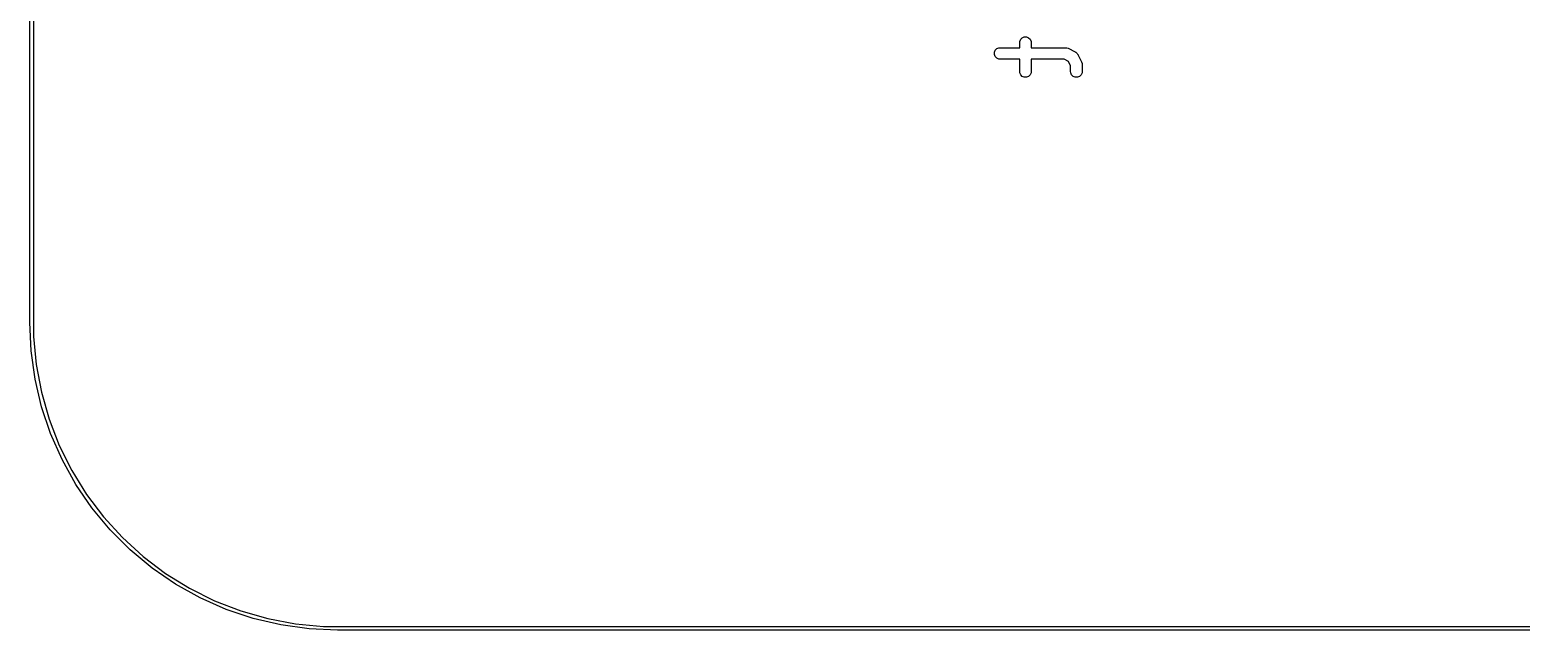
# Model space of a CAD drawing. Header units: inches. Extents: x 0.47 to 2.28, y -2.25 to -0.47.
# Drawn here: x 0.471 to 1.24, y -2.245 to -1.936 of the extents above; entities that cross this region are included whole.
import ezdxf

# ---------------------------------------------------------------- set-up
doc = ezdxf.new("R2010")
doc.units = ezdxf.units.IN
doc.header["$MEASUREMENT"] = 0
doc.layers.add('B.Silkscreen', color=31, linetype='CONTINUOUS', true_color=0xe8b2a7)

msp = doc.modelspace()

# ---------------------------------------------------------------- linework, layer by layer
at = {"layer": 'B.Silkscreen', "linetype": 'CONTINUOUS'}
for p, q in [((0.47146, -2.08661), (0.47146, -0.62992)), ((0.47343, -0.62992), (0.47343, -2.08661)), ((0.98142, -1.94239), (0.98148, -1.94182)), ((0.98142, -1.94506), (0.98142, -1.94239)), ((0.98148, -1.94182), (0.98192, -1.94075)), ((0.98192, -1.94075), (0.98274, -1.93994)), ((0.98274, -1.93994), (0.9838, -1.9395)), ((0.9838, -1.9395), (0.98495, -1.9395)), ((0.98495, -1.9395), (0.98602, -1.93994)), ((0.98602, -1.93994), (0.98683, -1.94075)), ((0.98683, -1.94075), (0.98727, -1.94182)), ((0.98727, -1.94182), (0.98733, -1.94239)), ((0.98733, -1.94239), (0.98733, -1.94506)), ((0.96836, -1.94744), (0.9688, -1.94638)), ((0.96836, -1.94859), (0.96836, -1.94744)), ((0.9688, -1.94966), (0.96836, -1.94859)), ((0.9688, -1.94638), (0.96961, -1.94556)), ((0.96961, -1.95047), (0.9688, -1.94966)), ((0.96961, -1.94556), (0.97068, -1.94512)), ((0.97068, -1.95091), (0.96961, -1.95047)), ((0.97068, -1.94512), (0.97125, -1.94506)), ((0.97125, -1.95097), (0.97068, -1.95091)), ((0.97125, -1.94506), (0.98142, -1.94506)), ((0.98142, -1.95097), (0.97125, -1.95097)), ((0.98142, -1.95739), (0.98142, -1.95097)), ((0.98733, -1.94506), (1.005, -1.94506)), ((1.0043, -1.95097), (0.98733, -1.95097)), ((0.98733, -1.95097), (0.98733, -1.95739)), ((1.00655, -1.95209), (1.0043, -1.95097)), ((1.005, -1.94506), (1.00557, -1.94512)), ((1.00557, -1.94512), (1.00567, -1.94516)), ((1.00567, -1.94516), (1.00578, -1.94517)), ((1.00578, -1.94517), (1.00632, -1.94538)), ((1.00632, -1.94538), (1.01007, -1.94725)), ((1.01007, -1.94725), (1.01016, -1.94731)), ((1.01016, -1.94731), (1.01021, -1.94733)), ((1.01021, -1.94733), (1.01027, -1.94738)), ((1.01027, -1.94738), (1.01056, -1.94756)), ((1.01056, -1.94756), (1.0108, -1.94784)), ((1.0108, -1.94784), (1.01108, -1.94808)), ((1.01108, -1.94808), (1.01126, -1.94837)), ((1.01126, -1.94837), (1.01131, -1.94843)), ((1.01131, -1.94843), (1.01133, -1.94848)), ((1.01133, -1.94848), (1.01139, -1.94857)), ((1.01139, -1.94857), (1.01326, -1.95232)), ((0.98148, -1.95797), (0.98142, -1.95739)), ((0.98192, -1.95903), (0.98148, -1.95797)), ((0.98274, -1.95985), (0.98192, -1.95903)), ((0.98683, -1.95903), (0.98602, -1.95985)), ((0.98727, -1.95797), (0.98683, -1.95903)), ((0.98733, -1.95739), (0.98727, -1.95797)), ((1.00767, -1.95434), (1.00655, -1.95209)), ((1.00767, -1.95739), (1.00767, -1.95434)), ((1.00773, -1.95797), (1.00767, -1.95739)), ((1.00817, -1.95903), (1.00773, -1.95797)), ((1.00898, -1.95985), (1.00817, -1.95903)), ((1.01308, -1.95903), (1.01226, -1.95985)), ((1.01352, -1.95797), (1.01308, -1.95903)), ((1.01326, -1.95232), (1.01347, -1.95286)), ((1.01347, -1.95286), (1.01348, -1.95297)), ((1.01348, -1.95297), (1.01352, -1.95307)), ((1.01352, -1.95307), (1.01358, -1.95364)), ((1.01358, -1.95739), (1.01352, -1.95797)), ((1.01358, -1.95364), (1.01358, -1.95739)), ((0.9838, -1.96029), (0.98274, -1.95985)), ((0.98495, -1.96029), (0.9838, -1.96029)), ((0.98602, -1.95985), (0.98495, -1.96029)), ((1.01005, -1.96029), (1.00898, -1.95985)), ((1.0112, -1.96029), (1.01005, -1.96029)), ((1.01226, -1.95985), (1.0112, -1.96029)), ((0.47213, -2.10124), (0.47146, -2.08661)), ((0.47343, -2.08661), (0.47343, -2.09385)), ((0.47343, -2.09385), (0.47476, -2.10826)), ((0.47415, -2.11573), (0.47213, -2.10124)), ((0.47476, -2.10826), (0.47742, -2.12248)), ((0.47751, -2.12998), (0.47415, -2.11573)), ((0.47742, -2.12248), (0.48138, -2.1364)), ((0.48216, -2.14386), (0.47751, -2.12998)), ((0.48138, -2.1364), (0.48661, -2.14989)), ((0.48807, -2.15725), (0.48216, -2.14386)), ((0.48661, -2.14989), (0.49306, -2.16285)), ((0.49519, -2.17003), (0.48807, -2.15725)), ((0.49306, -2.16285), (0.50067, -2.17515)), ((0.50346, -2.18211), (0.49519, -2.17003)), ((0.50067, -2.17515), (0.50939, -2.1867)), ((0.51281, -2.19337), (0.50346, -2.18211)), ((0.50939, -2.1867), (0.51914, -2.19739)), ((0.52316, -2.20372), (0.51281, -2.19337)), ((0.51914, -2.19739), (0.52984, -2.20714)), ((0.53443, -2.21307), (0.52316, -2.20372)), ((0.52984, -2.20714), (0.54139, -2.21586)), ((0.5465, -2.22134), (0.53443, -2.21307)), ((0.54139, -2.21586), (0.55369, -2.22348)), ((0.55929, -2.22847), (0.5465, -2.22134)), ((0.55369, -2.22348), (0.56664, -2.22993)), ((0.57268, -2.23438), (0.55929, -2.22847)), ((0.56664, -2.22993), (0.58014, -2.23516)), ((0.58656, -2.23903), (0.57268, -2.23438)), ((0.58014, -2.23516), (0.59405, -2.23912)), ((0.6008, -2.24238), (0.58656, -2.23903)), ((0.59405, -2.23912), (0.60828, -2.24178)), ((0.6153, -2.2444), (0.6008, -2.24238)), ((0.60828, -2.24178), (0.62269, -2.24311)), ((0.62269, -2.24311), (0.62992, -2.24311)), ((0.62992, -2.24311), (2.12598, -2.24311)), ((0.62992, -2.24508), (0.6153, -2.2444)), ((2.12598, -2.24508), (0.62992, -2.24508))]:
    msp.add_line(p, q, dxfattribs=at)

doc.saveas('drawing.dxf')
